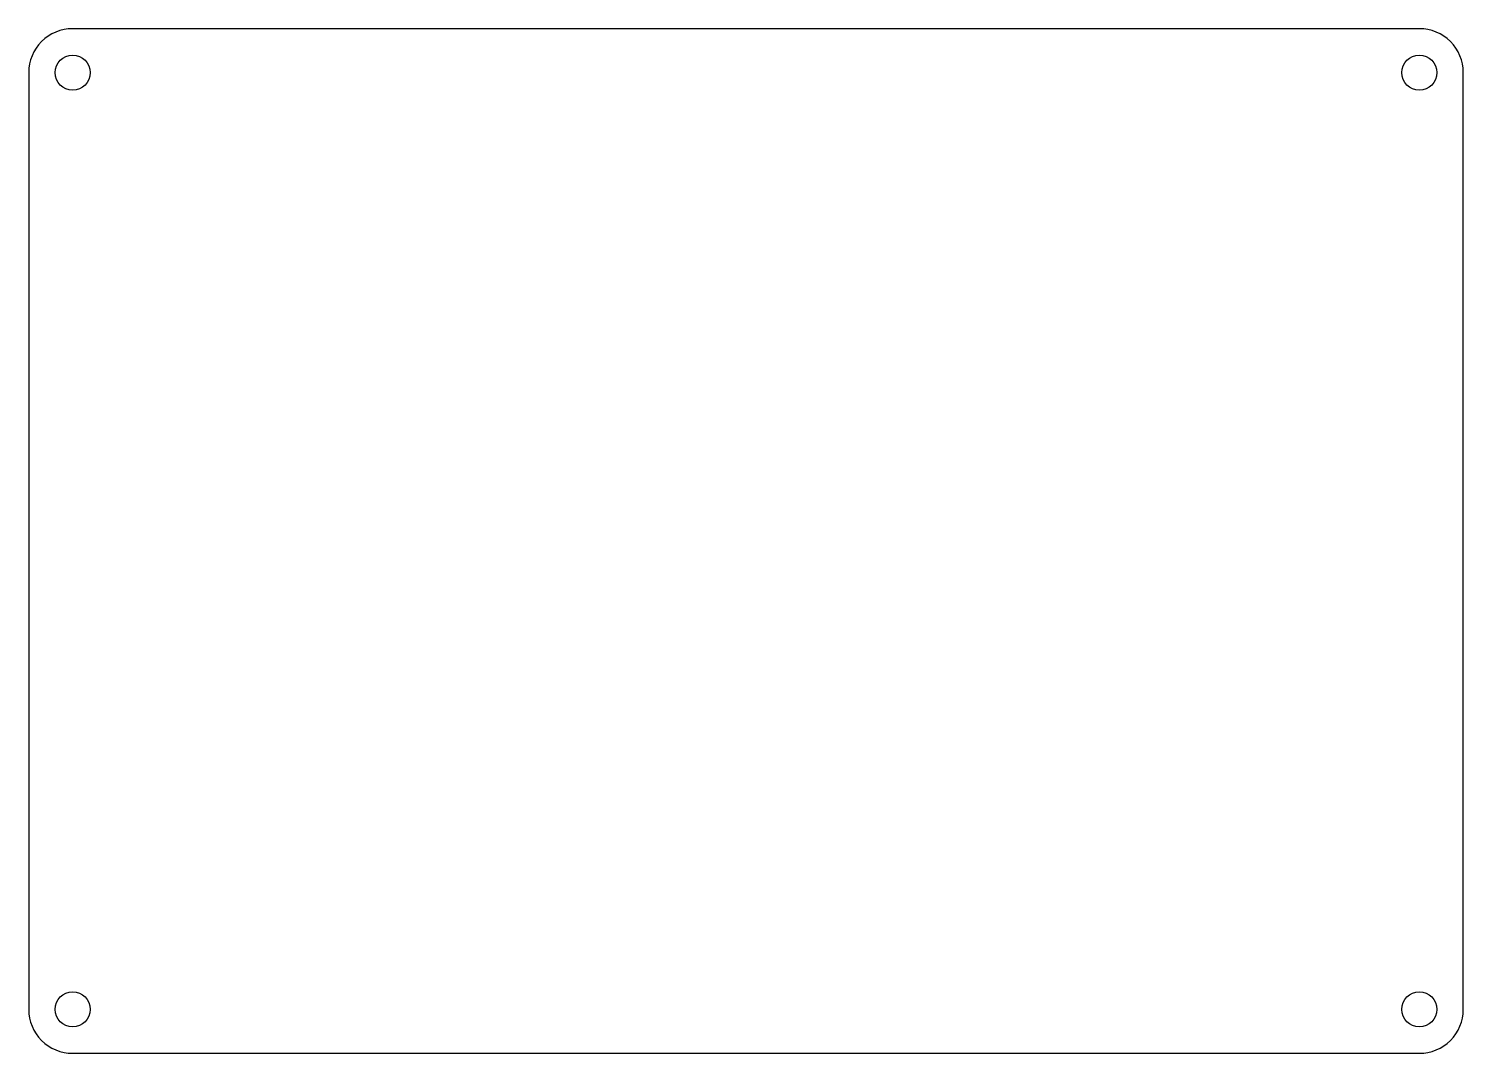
# Model space of a CAD drawing. Header units: millimetres. Extents: x 40 to 138, y 40 to 110.
import ezdxf

# ---------------------------------------------------------------- set-up
doc = ezdxf.new("R2010")
doc.units = ezdxf.units.MM
doc.layers.add('图层1', color=50, linetype='Continuous')

msp = doc.modelspace()

# ---------------------------------------------------------------- linework, layer by layer
msp.add_lwpolyline([(40, 43, 0.414214), (43, 40), (135, 40, 0.414214), (138, 43), (138, 107, 0.414214), (135, 110), (43, 110, 0.414214), (40, 107)], format="xyb", close=True)
at = {"layer": '图层1'}
for centre in [(43, 107), (135, 107), (43, 43), (135, 43)]:
    msp.add_circle(centre, 1.2, dxfattribs=at)

doc.saveas('drawing.dxf')
